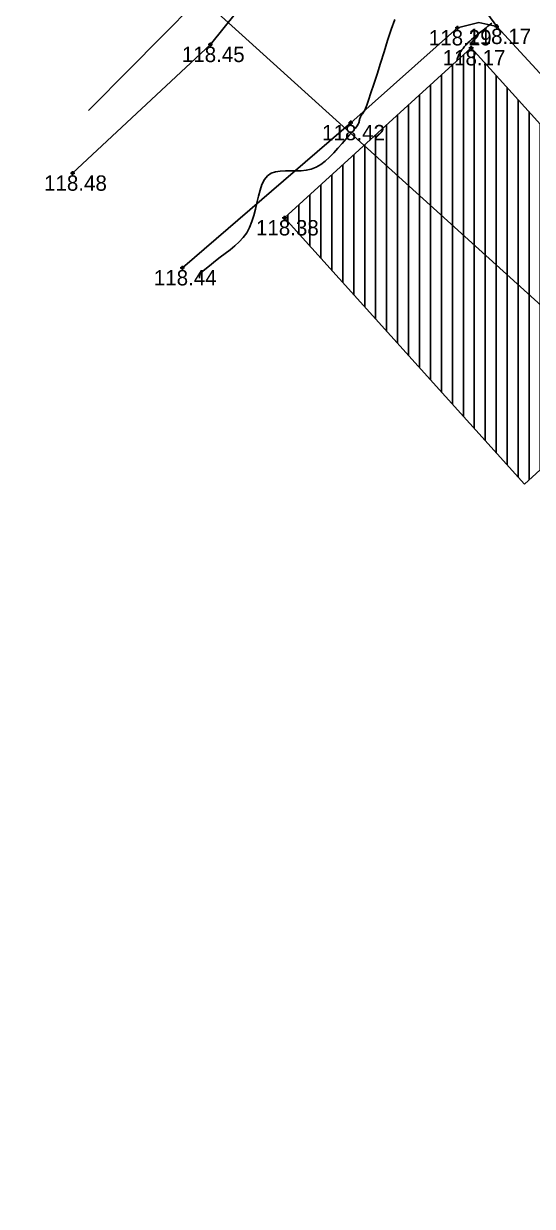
# Model space of a CAD drawing. Extents: x -85466713 to -87592, y -94413748 to -55832.
# Drawn here: x -87709.58 to -87697.98, y -65477.41 to -65450.46 of the extents above; entities that cross this region are included whole.
import ezdxf
from ezdxf.enums import TextEntityAlignment as Align

# ---------------------------------------------------------------- set-up
doc = ezdxf.new("R2010")
doc.units = 0
doc.header["$MEASUREMENT"] = 0
doc.header["$PDMODE"] = 34
doc.header["$PDSIZE"] = 0.05
doc.layers.add('0_folha', color=7, linetype='Continuous', lineweight=9)
for name, color, linetype in [('CV', 8, 'Continuous'), ('LEVTP_BERMA', 6, 'Continuous'), ('LEVTP_EDIF', 3, 'Continuous'), ('POINTS', 2, 'Continuous'), ('Z', 1, 'Continuous')]:
    doc.layers.add(name, color=color, linetype=linetype)

msp = doc.modelspace()

# ---------------------------------------------------------------- hatches: boundary and pattern name
at = {"layer": 'LEVTP_EDIF', "linetype": 'Continuous'}
h = msp.add_hatch(dxfattribs=at)
h.set_pattern_fill('ANSI31', color=5, scale=2, angle=45)
h.set_pattern_definition([(90, (134.19676, 148.2944), (-0.25, -8e-13), [])])
h.paths.add_polyline_path([(-87699.374, -65451.011), (-87703.631, -65454.886), (-87698.159, -65460.951), (-87693.902, -65457.076)])
h.paths.add_polyline_path([(-87701.156, -65456.362), (-87695.534, -65456.362), (-87695.534, -65455.508), (-87701.156, -65455.508)], flags=24)

# ---------------------------------------------------------------- linework, layer by layer
at = {"layer": '0_folha'}
msp.add_line((-87632.287, -65516.153), (-87709.58, -65446.208), dxfattribs=at)
at = {"layer": 'CV', "linetype": 'Continuous'}
for points in [[(-87708.102, -65452.441, 0), (-87707.874, -65452.21, 0), (-87707.714, -65452.048, 0), (-87707.52, -65451.852, 0), (-87707.316, -65451.646, 0), (-87707.123, -65451.45, 0), (-87706.962, -65451.288, 0), (-87706.962, -65451.288, 0), (-87706.849, -65451.174, 0), (-87706.769, -65451.093, 0), (-87706.699, -65451.023, 0), (-87706.619, -65450.942, 0), (-87706.506, -65450.827, 0), (-87706.506, -65450.827, 0), (-87706.345, -65450.665, 0), (-87706.149, -65450.468, 0), (-87705.939, -65450.258, 0)], [(-87701.118, -65450.361, 0), (-87701.199, -65450.592, 0), (-87701.281, -65450.841, 0), (-87701.362, -65451.1, 0), (-87701.362, -65451.1, 0), (-87701.443, -65451.359, 0), (-87701.521, -65451.608, 0), (-87701.594, -65451.838, 0), (-87701.659, -65452.039, 0), (-87701.713, -65452.201, 0), (-87701.713, -65452.201, 0), (-87701.755, -65452.317, 0), (-87701.785, -65452.395, 0), (-87701.808, -65452.444, 0), (-87701.826, -65452.474, 0), (-87701.84, -65452.494, 0), (-87701.84, -65452.494, 0), (-87701.854, -65452.512, 0), (-87701.868, -65452.531, 0), (-87701.881, -65452.549, 0), (-87701.892, -65452.567, 0), (-87701.902, -65452.586, 0), (-87701.902, -65452.586, 0), (-87701.909, -65452.604, 0), (-87701.915, -65452.622, 0), (-87701.919, -65452.641, 0), (-87701.923, -65452.659, 0), (-87701.925, -65452.678, 0), (-87701.925, -65452.678, 0), (-87701.929, -65452.697, 0), (-87701.936, -65452.719, 0), (-87701.95, -65452.749, 0), (-87701.976, -65452.789, 0), (-87702.016, -65452.842, 0), (-87702.016, -65452.842, 0), (-87702.074, -65452.912, 0), (-87702.146, -65452.996, 0), (-87702.23, -65453.09, 0), (-87702.32, -65453.191, 0), (-87702.415, -65453.296, 0), (-87702.415, -65453.296, 0), (-87702.51, -65453.4, 0), (-87702.607, -65453.5, 0), (-87702.705, -65453.592, 0), (-87702.806, -65453.671, 0), (-87702.912, -65453.732, 0), (-87702.912, -65453.732, 0), (-87703.022, -65453.774, 0), (-87703.136, -65453.798, 0), (-87703.253, -65453.81, 0), (-87703.372, -65453.813, 0), (-87703.492, -65453.812, 0), (-87703.492, -65453.812, 0), (-87703.612, -65453.811, 0), (-87703.728, -65453.817, 0), (-87703.838, -65453.834, 0), (-87703.937, -65453.869, 0), (-87704.022, -65453.927, 0), (-87704.022, -65453.927, 0), (-87704.09, -65454.014, 0), (-87704.145, -65454.124, 0), (-87704.189, -65454.253, 0), (-87704.227, -65454.393, 0), (-87704.26, -65454.539, 0), (-87704.26, -65454.539, 0), (-87704.294, -65454.686, 0), (-87704.331, -65454.83, 0), (-87704.374, -65454.969, 0), (-87704.427, -65455.101, 0), (-87704.492, -65455.223, 0), (-87704.492, -65455.223, 0), (-87704.572, -65455.333, 0), (-87704.664, -65455.434, 0), (-87704.765, -65455.526, 0), (-87704.873, -65455.614, 0), (-87704.984, -65455.699, 0), (-87704.984, -65455.699, 0), (-87705.095, -65455.784, 0), (-87705.201, -65455.865, 0), (-87705.299, -65455.94, 0), (-87705.383, -65456.006, 0), (-87705.451, -65456.059, 0), (-87705.451, -65456.059, 0), (-87705.497, -65456.098, 0), (-87705.526, -65456.125, 0), (-87705.543, -65456.142, 0), (-87705.55, -65456.153, 0), (-87705.553, -65456.161, 0), (-87705.553, -65456.161, 0), (-87705.555, -65456.169, 0), (-87705.557, -65456.176, 0), (-87705.559, -65456.184, 0), (-87705.561, -65456.191, 0), (-87705.563, -65456.198, 0), (-87705.563, -65456.198, 0), (-87705.564, -65456.204, 0), (-87705.565, -65456.21, 0), (-87705.566, -65456.216, 0), (-87705.567, -65456.222, 0), (-87705.567, -65456.228, 0), (-87705.567, -65456.228, 0), (-87705.568, -65456.234, 0), (-87705.568, -65456.239, 0), (-87705.569, -65456.244, 0), (-87705.569, -65456.248, 0), (-87705.57, -65456.252, 0), (-87705.57, -65456.252, 0), (-87705.57, -65456.254, 0), (-87705.57, -65456.256, 0), (-87705.57, -65456.256, 0)], [(-87698.906, -65450.444, 0), (-87698.933, -65450.467, 0), (-87698.962, -65450.49, 0), (-87698.992, -65450.516, 0), (-87699.026, -65450.543, 0), (-87699.026, -65450.543, 0), (-87699.063, -65450.574, 0), (-87699.103, -65450.606, 0), (-87699.145, -65450.64, 0), (-87699.189, -65450.676, 0), (-87699.234, -65450.712, 0), (-87699.234, -65450.712, 0), (-87699.278, -65450.747, 0), (-87699.322, -65450.783, 0), (-87699.364, -65450.819, 0), (-87699.404, -65450.854, 0), (-87699.441, -65450.889, 0), (-87699.441, -65450.889, 0), (-87699.474, -65450.923, 0), (-87699.505, -65450.957, 0), (-87699.533, -65450.99, 0), (-87699.56, -65451.024, 0), (-87699.585, -65451.057, 0), (-87699.585, -65451.057, 0), (-87699.611, -65451.091, 0), (-87699.637, -65451.132, 0), (-87699.664, -65451.188, 0), (-87699.691, -65451.265, 0), (-87699.703, -65451.31, 0)]]:
    msp.add_polyline3d(points, dxfattribs=at)
at = {"layer": 'LEVTP_BERMA', "linetype": 'Continuous'}
for p, q in [((-87701.206, -65447.182), (-87698.79, -65450.524)), ((-87705.321, -65450.935), (-87703.283, -65448.407)), ((-87699.689, -65450.555), (-87702.122, -65452.716)), ((-87699.198, -65450.435), (-87699.689, -65450.555)), ((-87698.79, -65450.524), (-87699.198, -65450.435)), ((-87694.761, -65454.901), (-87698.79, -65450.524)), ((-87708.463, -65453.867), (-87705.321, -65450.935)), ((-87702.122, -65452.716), (-87705.96, -65456.025))]:
    msp.add_line(p, q, dxfattribs=at)
at = {"layer": 'LEVTP_EDIF', "linetype": 'Continuous'}
for p, q in [((-87703.631, -65454.886), (-87699.374, -65451.011)), ((-87699.374, -65451.011), (-87693.902, -65457.076)), ((-87703.631, -65454.886), (-87698.159, -65460.951)), ((-87698.159, -65460.951), (-87693.902, -65457.076))]:
    msp.add_line(p, q, dxfattribs=at)
at = {"layer": 'POINTS'}
for p in [(-87699.689, -65450.555, 118.287), (-87698.79, -65450.524, 118.172), (-87705.321, -65450.935, 118.449), (-87699.374, -65451.011, 118.169), (-87702.122, -65452.716, 118.419), (-87708.463, -65453.867, 118.477), (-87703.631, -65454.886, 118.382), (-87705.96, -65456.025, 118.436)]:
    msp.add_point(p, dxfattribs=at)

# ---------------------------------------------------------------- texts
at = {"layer": 'Z'}
for s, p in [(' 118.29', (-87699.689, -65450.955, 118.287)), (' 118.17', (-87698.79, -65450.924, 118.172)), (' 118.45', (-87705.321, -65451.335, 118.449)), (' 118.17', (-87699.374, -65451.411, 118.169)), (' 118.42', (-87702.122, -65453.116, 118.419)), (' 118.48', (-87708.463, -65454.267, 118.477)), (' 118.38', (-87703.631, -65455.286, 118.382)), (' 118.44', (-87705.96, -65456.425, 118.436))]:
    msp.add_text(s, height=0.35, dxfattribs=at).set_placement(p, align=Align.CENTER)

doc.saveas('drawing.dxf')
